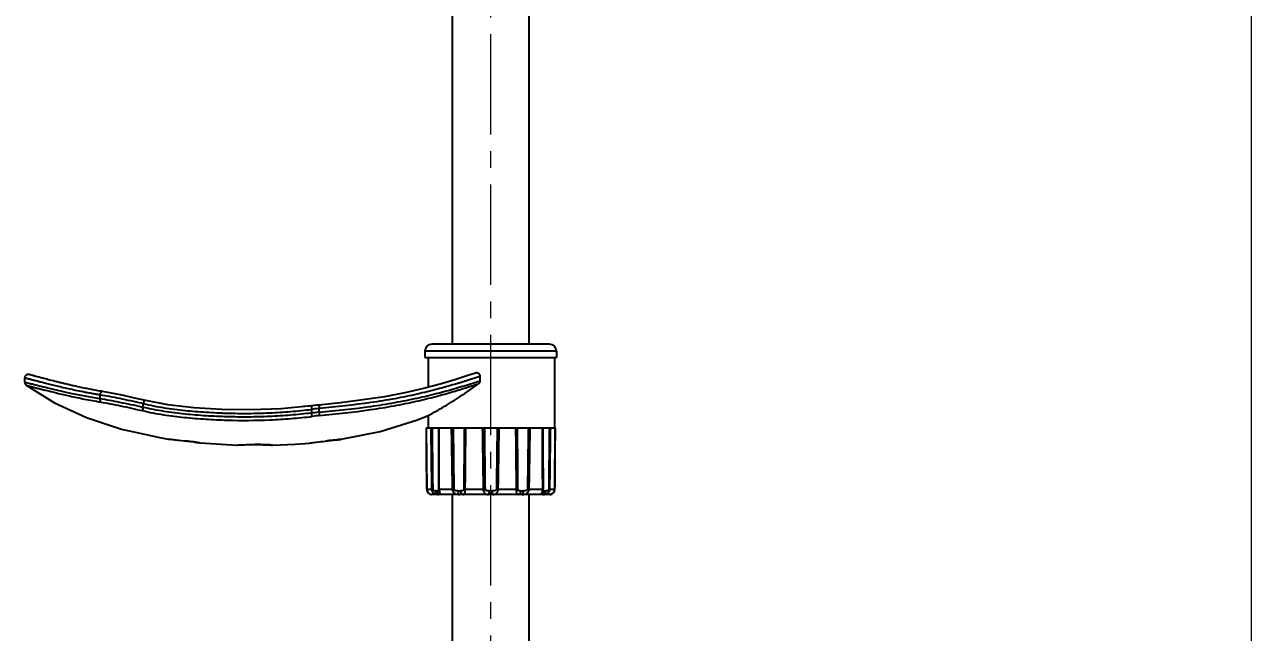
# Model space of a CAD drawing. Extents: x 0 to 3160, y 0 to 2315.
# Drawn here: x 846.3 to 1197.9, y 714.9 to 888.1 of the extents above; entities that cross this region are included whole.
import ezdxf

# ---------------------------------------------------------------- set-up
doc = ezdxf.new("R2010")
doc.units = 0
doc.header["$LTSCALE"] = 3
doc.header["$MEASUREMENT"] = 0
doc.header["$PDMODE"] = 3
doc.header["$PDSIZE"] = -10
doc.linetypes.add('CENTER2', pattern=[28.575, 19.05, -3.175, 3.175, -3.175])
doc.layers.get('0').update_dxf_attribs({"linetype": 'CONTINUOUS'})
doc.layers.get('DEFPOINTS').update_dxf_attribs({"linetype": 'CONTINUOUS'})
doc.layers.add('Cneter', color=1, linetype='CENTER2', lineweight=13)
doc.styles.add('Daelim Dimension', font='')
doc.styles.get('Daelim Dimension').set_extended_font_data('나눔고딕')
doc.dimstyles.new('DEFAULT', dxfattribs={"dimscale": 2, "dimtxt": 2, "dimasz": 2, "dimexe": 0, "dimexo": 2, "dimgap": 1, "dimtad": 1, "dimdec": 1, "dimzin": 9, "dimdsep": 46, "dimtxsty": 'Daelim Dimension', "dimcen": 0.5, "dimclrd": 252, "dimclre": 252, "dimclrt": 3, "dimadec": 1, "dimazin": 0, "dimtfac": 1, "dimtdec": 1, "dimtix": 1, "dimtmove": 0, "dimatfit": 3, "dimfxl": 1, "dimtolj": 1, "dimtzin": 1, "dimlwd": 9, "dimlwe": 9, "dimarcsym": 0})

# ---------------------------------------------------------------- blocks, each defined once
blk = doc.blocks.new('*D11')
at = {"color": 5, "lineweight": 9, "ltscale": 0.5, "transparency": 16777216}
for p, q in [((1051.13, 946.98), (1197.86, 946.98)), ((1195.86, 938.98), (1195.86, 262.43)), ((1191.86, 254.43), (1193.86, 254.43))]:
    blk.add_line(p, q, dxfattribs=at)
at = {"color": 5, "ltscale": 0.5, "transparency": 16777216}
for points in [[(1194.53, 938.98), (1197.19, 938.98), (1195.86, 946.98)], [(1194.53, 262.43), (1197.19, 262.43), (1195.86, 254.43)]]:
    blk.add_solid(points, dxfattribs=at)
at = {"layer": 'DEFPOINTS', "color": 0, "ltscale": 0.5, "transparency": 16777216}
for p in [(1047.13, 946.98), (1195.86, 254.43), (1195.86, 254.43)]:
    blk.add_point(p, dxfattribs=at)
at = {"color": 7, "ltscale": 0.5, "transparency": 16777216, "insert": (1181.04, 600.7), "char_height": 20, "attachment_point": 5, "rotation": 90, "style": 'Daelim Dimension'}
blk.add_mtext('\\A1;1,650', dxfattribs=at)

msp = doc.modelspace()

# ---------------------------------------------------------------- linework, layer by layer
at = {"color": 7, "linetype": 'Continuous'}
for p, q in [((968.13, 927.75), (968.13, 797.04)), ((990.13, 797.04), (990.13, 927.75)), ((960.38, 795.04), (960.38, 793.24)), ((995.88, 797.04), (962.38, 797.04)), ((997.88, 795.04), (997.88, 793.24)), ((960.38, 793.24), (997.88, 793.24)), ((961.28, 793.24), (961.28, 784.76)), ((997.28, 793.24), (997.28, 773.24)), ((847.64, 788.38), (847.61, 788.39)), ((847.68, 788.37), (847.64, 788.38)), ((847.75, 788.35), (847.68, 788.37)), ((847.92, 788.31), (847.75, 788.35)), ((848.57, 788.13), (847.92, 788.31)), ((850.48, 787.61), (849.92, 787.77)), ((850.95, 787.49), (850.48, 787.61)), ((851.46, 787.35), (850.95, 787.49)), ((976.11, 786.63), (976.11, 787.87)), ((846.33, 786.15), (846.33, 787.42)), ((846.33, 786.19), (846.34, 786.03)), ((851.83, 787.26), (851.46, 787.35)), ((852.22, 787.15), (851.83, 787.26)), ((852.63, 787.05), (852.22, 787.15)), ((853.06, 786.93), (852.63, 787.05)), ((853.52, 786.82), (853.06, 786.93)), ((854, 786.69), (853.52, 786.82)), ((854.5, 786.57), (854, 786.69)), ((868.53, 783.57), (868.25, 783.62)), ((927.52, 779.42), (925.74, 779.26)), ((928.14, 779.5), (927.52, 779.42)), ((930.17, 779.71), (929.61, 779.65)), ((961.28, 776.7), (961.28, 773.24)), ((887.26, 770.03), (887.31, 770.02)), ((936.12, 769.89), (936.51, 769.93)), ((960.78, 773.24), (997.48, 773.24)), ((960.78, 773.24), (960.9, 755.73)), ((968.43, 773.24), (968.66, 755.74)), ((997.36, 755.73), (997.48, 773.24)), ((891.79, 769.52), (892.55, 769.43)), ((895.77, 769.01), (896.27, 768.93)), ((896.14, 768.95), (896.27, 768.93)), ((896.27, 768.93), (896.32, 768.93)), ((896.32, 768.93), (906.88, 768.32)), ((906.87, 768.32), (906.97, 768.32)), ((906.97, 768.32), (907.28, 768.34)), ((916.54, 768.31), (916.85, 768.3)), ((916.85, 768.3), (916.93, 768.29)), ((927.78, 768.9), (928.05, 768.94)), ((928.22, 768.96), (928.62, 769.01)), ((930.7, 769.28), (931.28, 769.35)), ((995.97, 754.24), (962.29, 754.24)), ((968.13, 754.24), (968.13, 587.82)), ((990.13, 587.82), (990.13, 754.24))]:
    msp.add_line(p, q, dxfattribs=at)
at = {"color": 9, "linetype": 'Continuous'}
for p, q in [((997.88, 795.04), (960.38, 795.04)), ((846.48, 786.15), (846.33, 786.19)), ((867.76, 782.58), (867.76, 781.48)), ((879.75, 780.2), (880.13, 780.12)), ((880.13, 779.05), (880.13, 780.12)), ((927.56, 779.38), (927.52, 779.42)), ((928.09, 778.48), (928.09, 777.43)), ((930.29, 777.66), (930.29, 778.71)), ((887.26, 770.03), (887.38, 770.02)), ((936.41, 769.92), (936.56, 769.94)), ((891.79, 769.52), (891.79, 769.52)), ((896.19, 768.95), (896.32, 768.93)), ((906.87, 768.32), (906.99, 768.32)), ((906.99, 768.32), (907.36, 768.34)), ((911.91, 768.45), (911.91, 768.44)), ((912.54, 768.44), (912.4, 768.44)), ((916.93, 768.29), (916.45, 768.32)), ((927.51, 768.86), (927.86, 768.91)), ((932.03, 769.44), (932.03, 769.44)), ((960.91, 755.73), (960.9, 755.73)), ((960.91, 755.73), (962.28, 755.73)), ((963.45, 755.24), (963.93, 755.24)), ((964.42, 755.73), (968.17, 755.73)), ((968.66, 755.74), (968.17, 755.73)), ((969.8, 755.24), (970.63, 755.24)), ((971.88, 755.73), (976.99, 755.73)), ((978.65, 755.24), (979.61, 755.24)), ((981.27, 755.73), (986.39, 755.73)), ((987.63, 755.24), (988.46, 755.24)), ((990.1, 755.73), (989.61, 755.74)), ((990.1, 755.73), (993.84, 755.73)), ((994.33, 755.24), (994.81, 755.24)), ((995.98, 755.73), (997.35, 755.73)), ((997.36, 755.73), (997.35, 755.73))]:
    msp.add_line(p, q, dxfattribs=at)
at = {"color": 7, "linetype": 'Continuous'}
for points in [[(847.61, 788.39), (847.59, 788.39), (847.57, 788.39), (847.56, 788.4), (847.53, 788.4), (847.5, 788.41), (847.45, 788.42), (847.35, 788.42), (847.17, 788.41), (846.95, 788.35), (846.74, 788.23), (846.55, 788.05), (846.41, 787.81), (846.34, 787.53), (846.33, 787.43)], [(848.83, 788.06), (848.74, 788.09), (848.57, 788.13)], [(849.92, 787.77), (849.21, 787.96), (849.11, 787.98), (849.01, 788.01), (848.83, 788.06)], [(974.83, 788.81), (972.31, 787.99), (968.89, 786.9), (964.76, 785.68), (960, 784.41), (954.67, 783.19), (948.87, 782.09), (942.72, 781.15), (936.34, 780.36), (930.17, 779.71)], [(846.34, 786.03), (846.43, 785.76), (846.57, 785.54), (846.73, 785.39), (846.75, 785.37)], [(846.75, 785.37), (854.86, 780.33), (863.96, 776.14), (873.9, 772.86), (884.8, 770.43), (887.26, 770.03)], [(868.25, 783.62), (867.76, 783.7), (867.28, 783.79), (866.81, 783.87), (866.34, 783.96), (865.88, 784.04), (865.42, 784.13), (864.98, 784.21), (864.53, 784.3), (864.1, 784.39), (863.67, 784.47), (863.25, 784.56), (862.83, 784.64), (862.42, 784.73), (862.02, 784.81), (861.62, 784.9), (861.23, 784.98), (860.85, 785.06), (860.47, 785.15), (860.1, 785.23), (859.74, 785.31), (859.38, 785.39), (859.03, 785.47), (858.68, 785.55), (858.34, 785.63), (858.01, 785.71), (857.69, 785.79), (857.36, 785.86), (857.05, 785.94), (856.74, 786.01), (856.44, 786.08), (856.15, 786.16), (855.86, 786.23), (855.57, 786.3), (855.3, 786.37), (855.02, 786.43), (854.76, 786.5), (854.5, 786.57)], [(880.34, 781.09), (877.29, 781.79), (874.09, 782.49), (871.06, 783.1), (868.53, 783.57)], [(928.08, 779.47), (919.39, 778.66), (910.74, 778.34), (902.45, 778.46), (894.56, 778.95), (887.08, 779.81), (880.34, 781.09)], [(930.17, 779.71), (929.56, 779.65), (928.68, 779.55), (928.08, 779.47)], [(929.61, 779.65), (929.02, 779.59), (928.14, 779.5)], [(936.56, 769.94), (947.63, 772.16), (958.25, 775.49), (961.28, 776.7)], [(887.31, 770.02), (887.81, 769.97), (888.37, 769.91), (889.12, 769.83), (890.02, 769.73), (891.03, 769.61), (891.79, 769.52)], [(932.03, 769.44), (932.63, 769.51), (933.54, 769.61), (934.36, 769.7), (935.08, 769.78), (935.67, 769.84), (936.12, 769.89)], [(892.53, 769.43), (893.55, 769.3), (894.45, 769.18), (895.2, 769.08), (895.77, 769.01)], [(907.28, 768.34), (907.64, 768.35), (908.13, 768.37), (908.75, 768.4), (909.51, 768.42), (910.38, 768.44), (911.3, 768.44), (911.91, 768.44)], [(911.91, 768.44), (912.49, 768.44), (913.42, 768.43), (914.29, 768.41), (915.05, 768.38), (915.68, 768.36), (916.17, 768.33), (916.54, 768.31)], [(916.93, 768.29), (923.38, 768.56), (927.51, 768.86)], [(927.68, 768.89), (928.05, 768.94), (928.61, 769.01), (929.35, 769.11), (930.25, 769.22), (931.27, 769.35), (932.03, 769.44)], [(960.9, 755.73), (960.92, 755.52), (960.99, 755.21), (961.13, 754.93), (961.32, 754.67)], [(960.9, 755.73), (960.92, 755.52), (960.99, 755.22), (961.12, 754.93), (961.32, 754.67), (961.57, 754.46), (961.86, 754.32), (962.14, 754.25)], [(961.57, 754.46), (961.86, 754.32), (962.14, 754.25), (962.29, 754.24)], [(995.97, 754.24), (996.12, 754.25), (996.41, 754.32), (996.7, 754.46)], [(996.12, 754.25), (996.4, 754.32), (996.7, 754.46), (996.95, 754.67), (997.14, 754.93), (997.27, 755.22), (997.34, 755.52)], [(996.94, 754.67), (997.14, 754.93), (997.27, 755.21), (997.34, 755.52), (997.36, 755.73)]]:
    msp.add_lwpolyline(points, dxfattribs=at)
for centre, start, end in [((962.38, 795.04), 90, 180), ((995.88, 795.04), 0, 90)]:
    msp.add_arc(centre, 2, start, end, dxfattribs=at)
at = {"color": 9, "linetype": 'Continuous'}
for centre, radius, start, end in [((872.11, 744.11), 35.85, 77.0764, 77.6987), ((938.36, 691.4), 87.69, 95.4746, 96.7278), ((937.55, 697.7), 80.29, 95.4013, 96.7699), ((938.55, 689.41), 89.69, 95.2827, 95.4748), ((938.5, 688.24), 89.8, 95.2471, 95.4389), ((937.9, 699.38), 77.69, 95.5624, 97.108), ((965.58, 485.23), 286.18, 95.8503, 96.7339), ((863.57, 535.37), 235.85, 82.0499, 83.1268), ((962.52, 755.74), 1.6, 180.3675, 191.4018), ((962.3, 755.6), 1.35, 269.7588, 270.0003), ((975.02, 888.75), 133.04, 270.8462, 271.0709), ((983.34, 894.71), 139, 268.9339, 269.149), ((995.97, 755.51), 1.27, 270.0019, 270.1768), ((995.73, 755.74), 1.62, 347.9301, 359.5401)]:
    msp.add_arc(centre, radius, start, end, dxfattribs=at)
for points, knots in [([(867.76, 782.58), (867.55, 782.61), (867.15, 782.69), (866.54, 782.79), (865.94, 782.9), (865.15, 783.04), (864.18, 783.22), (862.69, 783.51), (860.9, 783.87), (858.85, 784.31), (856.94, 784.74), (855.17, 785.16), (853.55, 785.55), (852.08, 785.92), (850.77, 786.26), (849.62, 786.56), (848.77, 786.78), (848.18, 786.94), (847.79, 787.04), (847.46, 787.13), (847.16, 787.21), (846.91, 787.27), (846.71, 787.33), (846.57, 787.36), (846.48, 787.39), (846.43, 787.4), (846.39, 787.41), (846.36, 787.42), (846.34, 787.42), (846.33, 787.43), (846.33, 787.43)], [0, 0, 0, 0, 0.028402, 0.056501, 0.084283, 0.111758, 0.165754, 0.21842, 0.319621, 0.415031, 0.504317, 0.587163, 0.663195, 0.732189, 0.793823, 0.847754, 0.893838, 0.913868, 0.931849, 0.94775, 0.961556, 0.973262, 0.98286, 0.990345, 0.993292, 0.995708, 0.99759, 0.998935, 0.999739, 1, 1, 1, 1]), ([(976.11, 787.87), (973.7, 787.09), (969.65, 785.81), (963.68, 784.13), (958.02, 782.74), (951.71, 781.45), (942.41, 779.96), (935.2, 779.19), (930.29, 778.71)], [0, 0, 0, 0, 0.162176, 0.271933, 0.3973, 0.535655, 0.684282, 1, 1, 1, 1]), ([(867.76, 781.48), (864.98, 781.93), (860.01, 782.86), (854.27, 784.19), (850.64, 785.08), (848.73, 785.57), (847.41, 785.91), (846.72, 786.09), (846.48, 786.15)], [0, 0, 0, 0, 0.388372, 0.694363, 0.811448, 0.902263, 0.965444, 1, 1, 1, 1]), ([(846.75, 785.37), (846.74, 785.38), (846.8, 785.36), (846.83, 785.36), (846.96, 785.32), (847.11, 785.28), (847.31, 785.23), (847.56, 785.16), (847.85, 785.08), (848.32, 784.96), (849.02, 784.77), (849.99, 784.52), (851.12, 784.23), (852.42, 783.9), (853.88, 783.53), (856.12, 782.98), (859.28, 782.25), (863.47, 781.37), (866.45, 780.83), (868.02, 780.57)], [0, 0, 0, 0, 0.000851, 0.003891, 0.009109, 0.016487, 0.026009, 0.037657, 0.051406, 0.067231, 0.105007, 0.150831, 0.204613, 0.266212, 0.335291, 0.411482, 0.583924, 0.781248, 1, 1, 1, 1]), ([(930.29, 777.66), (935.2, 778.13), (942.41, 778.9), (951.7, 780.36), (958.01, 781.62), (963.68, 782.98), (969.65, 784.62), (973.7, 785.87), (976.11, 786.63)], [0, 0, 0, 0, 0.315857, 0.464545, 0.602938, 0.728302, 0.838006, 1, 1, 1, 1]), ([(930.37, 776.71), (935.21, 777.18), (942.32, 777.95), (951.49, 779.43), (957.73, 780.7), (963.34, 782.08), (968.21, 783.45), (972.25, 784.69), (974.64, 785.47), (975.69, 785.8)], [0, 0, 0, 0, 0.314694, 0.463009, 0.601271, 0.726785, 0.836866, 0.928764, 1, 1, 1, 1]), ([(867.76, 781.48), (867.74, 781.3), (867.75, 780.97), (867.91, 780.66), (868.02, 780.57)], [0, 0, 0, 0, 0.559021, 1, 1, 1, 1]), ([(868.53, 783.57), (868.44, 783.58), (868.24, 783.54), (868.01, 783.31), (867.84, 782.98), (867.78, 782.72), (867.76, 782.58)], [0, 0, 0, 0, 0.187615, 0.418396, 0.696695, 1, 1, 1, 1]), ([(879.75, 780.2), (877.66, 780.67), (874.58, 781.32), (870.58, 782.1), (868.67, 782.44), (867.76, 782.58)], [0, 0, 0, 0, 0.526227, 0.772951, 1, 1, 1, 1]), ([(879.75, 779.13), (877.66, 779.6), (874.58, 780.24), (870.58, 781), (868.67, 781.33), (867.76, 781.48)], [0, 0, 0, 0, 0.526255, 0.772977, 1, 1, 1, 1]), ([(868.02, 780.57), (868.93, 780.43), (870.81, 780.07), (873.72, 779.48), (876.78, 778.83), (878.85, 778.35), (879.9, 778.11)], [0, 0, 0, 0, 0.227328, 0.474348, 0.734119, 1, 1, 1, 1]), ([(880.34, 781.09), (880.34, 781.09), (880.34, 781.08), (880.34, 781.07), (880.34, 781.04), (880.33, 781.01), (880.32, 780.97), (880.31, 780.9), (880.29, 780.79), (880.25, 780.65), (880.22, 780.48), (880.17, 780.3), (880.15, 780.18), (880.13, 780.12)], [0, 0, 0, 0, 0.005082, 0.019589, 0.043487, 0.076533, 0.118468, 0.168918, 0.293115, 0.444423, 0.617223, 0.805137, 1, 1, 1, 1]), ([(879.9, 778.11), (879.93, 778.23), (880.01, 778.54), (880.08, 778.85), (880.13, 779.05)], [0, 0, 0, 0, 0.373379, 1, 1, 1, 1]), ([(879.9, 778.11), (881.88, 777.65), (885.86, 776.89), (891.91, 776.15), (897.97, 775.65), (906.08, 775.27), (914.19, 775.33), (922.27, 775.82), (926.29, 776.23), (928.29, 776.48)], [0, 0, 0, 0, 0.125249, 0.250348, 0.375501, 0.500704, 0.750769, 0.875495, 1, 1, 1, 1]), ([(880.13, 780.12), (881.11, 779.89), (883.08, 779.46), (887.04, 778.76), (891.03, 778.26), (895.03, 777.9), (898.04, 777.67), (900.55, 777.54), (902.56, 777.45), (904.57, 777.38), (907.08, 777.34), (910.1, 777.33), (913.11, 777.38), (916.12, 777.48), (919.12, 777.64), (922.12, 777.85), (925.11, 778.13), (927.09, 778.36), (928.09, 778.48)], [0, 0, 0, 0, 0.062644, 0.125258, 0.250346, 0.312907, 0.375495, 0.438095, 0.469397, 0.500695, 0.563281, 0.625836, 0.688341, 0.750788, 0.813174, 0.875502, 0.937775, 1, 1, 1, 1]), ([(928.09, 777.43), (926.1, 777.19), (922.12, 776.77), (916.12, 776.41), (910.1, 776.26), (905.07, 776.31), (901.06, 776.46), (898.04, 776.62), (895.04, 776.84), (892.03, 777.12), (889.04, 777.46), (886.05, 777.88), (883.08, 778.39), (881.11, 778.82), (880.13, 779.05)], [0, 0, 0, 0, 0.124493, 0.249206, 0.374156, 0.499295, 0.561894, 0.624496, 0.687083, 0.749645, 0.812186, 0.874746, 0.937357, 1, 1, 1, 1]), ([(928.08, 779.47), (928.07, 779.47), (928.05, 779.44), (928.04, 779.39), (928.03, 779.29), (928.03, 779.11), (928.05, 778.84), (928.07, 778.61), (928.09, 778.48)], [0, 0, 0, 0, 0.029453, 0.08919, 0.181796, 0.304679, 0.623542, 1, 1, 1, 1]), ([(928.29, 776.48), (928.27, 776.52), (928.23, 776.64), (928.18, 776.86), (928.13, 777.13), (928.1, 777.33), (928.09, 777.43)], [0, 0, 0, 0, 0.149624, 0.382211, 0.675449, 1, 1, 1, 1]), ([(930.17, 779.71), (930.18, 779.71), (930.18, 779.7), (930.18, 779.69), (930.19, 779.66), (930.19, 779.63), (930.2, 779.59), (930.21, 779.52), (930.22, 779.41), (930.24, 779.26), (930.25, 779.09), (930.27, 778.91), (930.29, 778.78), (930.29, 778.71)], [0, 0, 0, 0, 0.005114, 0.019668, 0.043612, 0.076715, 0.118725, 0.169245, 0.293558, 0.444948, 0.617741, 0.805508, 1, 1, 1, 1]), ([(930.37, 776.71), (930.37, 776.83), (930.34, 777.15), (930.31, 777.47), (930.29, 777.66)], [0, 0, 0, 0, 0.377367, 1, 1, 1, 1]), ([(887.38, 770.02), (887.85, 769.97), (889.32, 769.81), (890.79, 769.64), (891.79, 769.52)], [0, 0, 0, 0, 0.321828, 1, 1, 1, 1]), ([(907.36, 768.34), (907.56, 768.35), (907.98, 768.38), (908.71, 768.4), (909.6, 768.43), (910.69, 768.44), (911.48, 768.45), (911.91, 768.45)], [0, 0, 0, 0, 0.129353, 0.282512, 0.477192, 0.72005, 1, 1, 1, 1]), ([(916.45, 768.32), (916.28, 768.33), (915.65, 768.37), (914.72, 768.4), (913.59, 768.43), (912.91, 768.44), (912.54, 768.44)], [0, 0, 0, 0, 0.133634, 0.480161, 0.71654, 1, 1, 1, 1]), ([(927.86, 768.91), (928.06, 768.94), (929.45, 769.12), (930.84, 769.3), (932.03, 769.44)], [0, 0, 0, 0, 0.146158, 1, 1, 1, 1]), ([(960.94, 755.42), (960.98, 755.22), (961.13, 754.86), (961.51, 754.47), (961.91, 754.28), (962.18, 754.24), (962.29, 754.24)], [0, 0, 0, 0, 0.313673, 0.591446, 0.826919, 1, 1, 1, 1]), ([(962.61, 755.74), (962.58, 755.74), (962.47, 755.73), (962.36, 755.73), (962.28, 755.73)], [0, 0, 0, 0, 0.310551, 1, 1, 1, 1]), ([(962.28, 755.73), (962.28, 755.61), (962.32, 755.37), (962.46, 755.04), (962.69, 754.76), (963.06, 754.47), (963.6, 754.27), (964.04, 754.24), (964.25, 754.24)], [0, 0, 0, 0, 0.130277, 0.260387, 0.390072, 0.518902, 0.76966, 1, 1, 1, 1]), ([(963.45, 755.24), (963.38, 755.24), (963.22, 755.25), (963.02, 755.28), (962.85, 755.35), (962.73, 755.44), (962.64, 755.57), (962.61, 755.68), (962.61, 755.74)], [0, 0, 0, 0, 0.205908, 0.434797, 0.559969, 0.694738, 0.841768, 1, 1, 1, 1]), ([(963.45, 755.24), (963.45, 755.11), (963.49, 754.86), (963.66, 754.53), (963.89, 754.33), (964.09, 754.26), (964.2, 754.24), (964.25, 754.24)], [0, 0, 0, 0, 0.274646, 0.53529, 0.774869, 0.888637, 1, 1, 1, 1]), ([(964.23, 755.74), (964.23, 755.68), (964.23, 755.58), (964.21, 755.45), (964.19, 755.36), (964.15, 755.3), (964.11, 755.27), (964.05, 755.25), (964, 755.24), (963.95, 755.24), (963.93, 755.24)], [0, 0, 0, 0, 0.244877, 0.435868, 0.568727, 0.662959, 0.740826, 0.818717, 0.904331, 1, 1, 1, 1]), ([(964.85, 754.24), (964.73, 754.24), (964.55, 754.28), (964.34, 754.41), (964.15, 754.57), (963.98, 754.85), (963.93, 755.11), (963.93, 755.24)], [0, 0, 0, 0, 0.239998, 0.362515, 0.486987, 0.740714, 1, 1, 1, 1]), ([(964.42, 755.73), (964.38, 755.73), (964.32, 755.73), (964.26, 755.74), (964.24, 755.74), (964.23, 755.74)], [0, 0, 0, 0, 0.671379, 0.880515, 1, 1, 1, 1]), ([(964.42, 755.73), (964.42, 755.67), (964.42, 755.55), (964.44, 755.32), (964.48, 755.11), (964.53, 754.91), (964.57, 754.77), (964.62, 754.66), (964.66, 754.56), (964.71, 754.47), (964.75, 754.4), (964.79, 754.34), (964.82, 754.3), (964.85, 754.27), (964.86, 754.26), (964.87, 754.24), (964.86, 754.24), (964.85, 754.24)], [0, 0, 0, 0, 0.112449, 0.223042, 0.431952, 0.527136, 0.61422, 0.692306, 0.761543, 0.822752, 0.875581, 0.918678, 0.951321, 0.973855, 0.987, 0.992768, 1, 1, 1, 1]), ([(968.17, 755.73), (968.17, 755.61), (968.2, 755.37), (968.34, 755.04), (968.55, 754.76), (968.82, 754.54), (969.14, 754.38), (969.6, 754.26), (969.95, 754.24), (970.19, 754.24)], [0, 0, 0, 0, 0.126707, 0.252183, 0.376053, 0.49897, 0.622183, 0.746815, 1, 1, 1, 1]), ([(969.8, 755.24), (969.69, 755.24), (969.52, 755.24), (969.3, 755.27), (969.13, 755.3), (968.97, 755.35), (968.82, 755.43), (968.69, 755.56), (968.66, 755.68), (968.66, 755.74)], [0, 0, 0, 0, 0.24162, 0.365231, 0.490409, 0.616903, 0.744378, 0.872282, 1, 1, 1, 1]), ([(969.8, 755.24), (969.8, 755.11), (969.81, 754.93), (969.86, 754.69), (969.91, 754.54), (969.97, 754.42), (970.03, 754.32), (970.11, 754.26), (970.17, 754.24), (970.19, 754.24)], [0, 0, 0, 0, 0.335554, 0.489911, 0.629075, 0.749568, 0.849747, 0.931078, 1, 1, 1, 1]), ([(971.46, 755.74), (971.46, 755.68), (971.45, 755.57), (971.37, 755.44), (971.27, 755.35), (971.16, 755.3), (971.03, 755.27), (970.86, 755.24), (970.73, 755.24), (970.63, 755.24)], [0, 0, 0, 0, 0.154625, 0.289605, 0.408473, 0.521539, 0.635314, 0.752547, 1, 1, 1, 1]), ([(971.24, 754.24), (971.2, 754.24), (971.11, 754.26), (971, 754.32), (970.89, 754.41), (970.77, 754.59), (970.66, 754.87), (970.63, 755.11), (970.63, 755.24)], [0, 0, 0, 0, 0.093255, 0.192438, 0.301591, 0.422633, 0.697198, 1, 1, 1, 1]), ([(971.24, 754.24), (971.3, 754.24), (971.41, 754.24), (971.55, 754.28), (971.63, 754.34), (971.7, 754.42), (971.77, 754.57), (971.82, 754.79), (971.85, 755.06), (971.87, 755.38), (971.88, 755.61), (971.88, 755.73)], [0, 0, 0, 0, 0.102266, 0.18386, 0.222243, 0.262406, 0.356781, 0.47899, 0.631193, 0.808385, 1, 1, 1, 1]), ([(971.88, 755.73), (971.84, 755.73), (971.7, 755.73), (971.56, 755.74), (971.46, 755.74)], [0, 0, 0, 0, 0.287918, 1, 1, 1, 1]), ([(976.99, 755.73), (976.99, 755.61), (977.01, 755.38), (977.1, 755.05), (977.24, 754.77), (977.43, 754.55), (977.66, 754.38), (977.93, 754.29), (978.22, 754.25), (978.42, 754.24), (978.53, 754.24)], [0, 0, 0, 0, 0.145025, 0.283362, 0.411179, 0.528764, 0.640405, 0.752515, 0.871111, 1, 1, 1, 1]), ([(978.65, 755.24), (978.53, 755.24), (978.31, 755.25), (978.02, 755.28), (977.81, 755.35), (977.66, 755.43), (977.54, 755.57), (977.51, 755.68), (977.51, 755.74)], [0, 0, 0, 0, 0.25418, 0.503615, 0.626635, 0.749226, 0.873194, 1, 1, 1, 1]), ([(978.65, 755.24), (978.65, 755.11), (978.65, 754.93), (978.63, 754.69), (978.62, 754.54), (978.6, 754.42), (978.58, 754.34), (978.57, 754.29), (978.55, 754.26), (978.54, 754.24), (978.53, 754.24)], [0, 0, 0, 0, 0.375122, 0.544827, 0.694061, 0.817252, 0.910092, 0.944299, 0.970236, 1, 1, 1, 1]), ([(980.75, 755.74), (980.75, 755.68), (980.72, 755.57), (980.61, 755.43), (980.46, 755.35), (980.24, 755.28), (979.96, 755.25), (979.73, 755.24), (979.61, 755.24)], [0, 0, 0, 0, 0.126805, 0.250774, 0.373365, 0.496385, 0.74582, 1, 1, 1, 1]), ([(979.73, 754.24), (979.72, 754.24), (979.71, 754.26), (979.7, 754.29), (979.68, 754.34), (979.66, 754.42), (979.65, 754.54), (979.63, 754.69), (979.62, 754.93), (979.61, 755.11), (979.61, 755.24)], [0, 0, 0, 0, 0.029755, 0.055682, 0.089867, 0.182667, 0.305819, 0.455046, 0.624783, 1, 1, 1, 1]), ([(979.73, 754.24), (979.84, 754.24), (980.04, 754.25), (980.33, 754.29), (980.6, 754.38), (980.83, 754.55), (981.02, 754.77), (981.16, 755.05), (981.25, 755.38), (981.27, 755.61), (981.27, 755.73)], [0, 0, 0, 0, 0.128893, 0.247484, 0.359597, 0.471236, 0.58882, 0.716639, 0.854976, 1, 1, 1, 1]), ([(986.8, 755.74), (986.77, 755.74), (986.63, 755.73), (986.5, 755.73), (986.39, 755.73)], [0, 0, 0, 0, 0.207531, 1, 1, 1, 1]), ([(986.39, 755.73), (986.39, 755.61), (986.39, 755.38), (986.41, 755.06), (986.44, 754.79), (986.49, 754.59), (986.54, 754.47), (986.58, 754.4), (986.64, 754.34), (986.72, 754.28), (986.85, 754.24), (986.97, 754.24), (987.03, 754.24)], [0, 0, 0, 0, 0.191567, 0.368714, 0.520878, 0.643055, 0.693337, 0.737664, 0.777815, 0.816188, 0.897772, 1, 1, 1, 1]), ([(987.63, 755.24), (987.54, 755.24), (987.4, 755.24), (987.23, 755.27), (987.11, 755.3), (986.99, 755.35), (986.89, 755.44), (986.82, 755.57), (986.8, 755.68), (986.8, 755.74)], [0, 0, 0, 0, 0.247453, 0.364686, 0.478461, 0.591527, 0.710394, 0.845374, 1, 1, 1, 1]), ([(987.63, 755.24), (987.63, 755.11), (987.6, 754.87), (987.49, 754.59), (987.37, 754.41), (987.27, 754.32), (987.15, 754.26), (987.07, 754.24), (987.03, 754.24)], [0, 0, 0, 0, 0.302723, 0.577256, 0.698321, 0.807507, 0.906732, 1, 1, 1, 1]), ([(988.07, 754.24), (988.31, 754.24), (988.67, 754.26), (989.12, 754.38), (989.44, 754.54), (989.71, 754.76), (989.93, 755.04), (990.06, 755.37), (990.1, 755.61), (990.1, 755.73)], [0, 0, 0, 0, 0.253183, 0.377817, 0.50103, 0.623947, 0.747818, 0.873294, 1, 1, 1, 1]), ([(988.07, 754.24), (988.1, 754.24), (988.16, 754.26), (988.23, 754.32), (988.3, 754.42), (988.35, 754.54), (988.4, 754.69), (988.45, 754.93), (988.46, 755.11), (988.46, 755.24)], [0, 0, 0, 0, 0.068911, 0.150205, 0.250348, 0.370811, 0.509973, 0.66436, 1, 1, 1, 1]), ([(989.61, 755.74), (989.61, 755.68), (989.57, 755.56), (989.45, 755.43), (989.29, 755.35), (989.13, 755.3), (988.96, 755.27), (988.74, 755.24), (988.57, 755.24), (988.46, 755.24)], [0, 0, 0, 0, 0.127718, 0.255622, 0.383097, 0.509591, 0.634769, 0.75838, 1, 1, 1, 1]), ([(993.84, 755.73), (993.84, 755.61), (993.83, 755.38), (993.78, 755.11), (993.73, 754.91), (993.69, 754.77), (993.65, 754.66), (993.6, 754.55), (993.56, 754.47), (993.51, 754.4), (993.47, 754.34), (993.45, 754.31), (993.43, 754.29), (993.42, 754.27), (993.41, 754.26), (993.4, 754.25), (993.4, 754.25), (993.4, 754.24), (993.4, 754.24), (993.41, 754.24), (993.41, 754.24)], [0, 0, 0, 0, 0.222592, 0.430515, 0.525302, 0.61248, 0.691274, 0.761168, 0.821863, 0.873238, 0.915284, 0.948034, 0.96093, 0.971506, 0.979759, 0.98571, 0.989475, 0.991707, 0.994702, 1, 1, 1, 1]), ([(994.33, 755.24), (994.33, 755.11), (994.28, 754.85), (994.11, 754.57), (993.93, 754.41), (993.72, 754.28), (993.53, 754.24), (993.41, 754.24)], [0, 0, 0, 0, 0.259217, 0.512904, 0.637389, 0.759938, 1, 1, 1, 1]), ([(994.03, 755.74), (994.03, 755.74), (994, 755.74), (993.94, 755.73), (993.88, 755.73), (993.84, 755.73)], [0, 0, 0, 0, 0.119484, 0.32862, 1, 1, 1, 1]), ([(994.01, 754.24), (994.07, 754.24), (994.17, 754.26), (994.38, 754.33), (994.6, 754.53), (994.77, 754.86), (994.81, 755.11), (994.81, 755.24)], [0, 0, 0, 0, 0.111346, 0.225074, 0.464627, 0.725306, 1, 1, 1, 1]), ([(994.02, 754.24), (994.23, 754.24), (994.67, 754.27), (995.21, 754.47), (995.58, 754.76), (995.8, 755.04), (995.95, 755.37), (995.98, 755.61), (995.98, 755.73)], [0, 0, 0, 0, 0.230519, 0.481256, 0.610053, 0.739698, 0.869766, 1, 1, 1, 1]), ([(994.33, 755.24), (994.31, 755.24), (994.27, 755.24), (994.21, 755.25), (994.16, 755.27), (994.11, 755.3), (994.07, 755.36), (994.05, 755.45), (994.04, 755.58), (994.03, 755.68), (994.03, 755.74)], [0, 0, 0, 0, 0.095669, 0.181283, 0.259174, 0.33704, 0.431273, 0.564132, 0.755122, 1, 1, 1, 1]), ([(995.65, 755.74), (995.65, 755.68), (995.63, 755.57), (995.53, 755.44), (995.41, 755.35), (995.25, 755.28), (995.05, 755.25), (994.89, 755.24), (994.81, 755.24)], [0, 0, 0, 0, 0.158232, 0.305261, 0.440031, 0.565203, 0.794092, 1, 1, 1, 1]), ([(995.98, 755.73), (995.96, 755.73), (995.85, 755.73), (995.74, 755.74), (995.65, 755.74)], [0, 0, 0, 0, 0.1849, 1, 1, 1, 1]), ([(997.32, 755.4), (997.28, 755.21), (997.13, 754.85), (996.75, 754.47), (996.34, 754.28), (996.08, 754.24), (995.97, 754.24)], [0, 0, 0, 0, 0.313324, 0.592105, 0.826086, 1, 1, 1, 1])]:
    msp.add_open_spline(points, degree=3, knots=knots, dxfattribs=at)
at = {"color": 7, "linetype": 'Continuous'}
for points, knots in [([(976.11, 787.87), (976.11, 788.03), (976.04, 788.34), (975.73, 788.71), (975.29, 788.89), (974.98, 788.86), (974.83, 788.81)], [0, 0, 0, 0, 0.253259, 0.504781, 0.75341, 1, 1, 1, 1]), ([(961.28, 776.7), (962.81, 777.53), (965.91, 779.28), (970.74, 782.28), (973.98, 784.54), (975.69, 785.8)], [0, 0, 0, 0, 0.30469, 0.626466, 1, 1, 1, 1]), ([(975.69, 785.8), (975.82, 785.9), (976.03, 786.15), (976.11, 786.47), (976.11, 786.63)], [0, 0, 0, 0, 0.498378, 1, 1, 1, 1]), ([(964.42, 755.73), (964.43, 757.19), (964.43, 760.84), (964.44, 766.68), (964.45, 771.05), (964.45, 773.24)], [0, 0, 0, 0, 0.249998, 0.625001, 1, 1, 1, 1]), ([(967.87, 773.24), (967.9, 771.78), (967.96, 768.13), (968.05, 762.3), (968.13, 757.92), (968.17, 755.73)], [0, 0, 0, 0, 0.25, 0.625, 1, 1, 1, 1]), ([(971.88, 755.73), (971.89, 757.19), (971.93, 760.84), (971.98, 766.68), (972.02, 771.05), (972.05, 773.24)], [0, 0, 0, 0, 0.249999, 0.625, 1, 1, 1, 1]), ([(976.72, 773.24), (976.75, 771.78), (976.8, 768.13), (976.89, 762.3), (976.95, 757.92), (976.99, 755.73)], [0, 0, 0, 0, 0.25, 0.625, 1, 1, 1, 1]), ([(981.27, 755.73), (981.3, 757.19), (981.36, 760.84), (981.44, 766.68), (981.51, 771.05), (981.54, 773.24)], [0, 0, 0, 0, 0.25, 0.625, 1, 1, 1, 1]), ([(986.22, 773.24), (986.23, 771.78), (986.27, 768.13), (986.32, 762.3), (986.36, 757.92), (986.39, 755.73)], [0, 0, 0, 0, 0.249999, 0.625, 1, 1, 1, 1]), ([(990.1, 755.73), (990.12, 757.19), (990.19, 760.84), (990.28, 766.68), (990.35, 771.05), (990.39, 773.24)], [0, 0, 0, 0, 0.25, 0.625, 1, 1, 1, 1]), ([(993.81, 773.24), (993.82, 771.78), (993.82, 768.13), (993.83, 762.3), (993.84, 757.92), (993.84, 755.73)], [0, 0, 0, 0, 0.249998, 0.625001, 1, 1, 1, 1])]:
    msp.add_open_spline(points, degree=3, knots=knots, dxfattribs=at)
for points in [[(960.91, 755.73), (960.87, 761.57), (960.83, 767.4), (960.79, 773.24)], [(962.04, 773.24), (962.12, 767.4), (962.2, 761.57), (962.28, 755.73)], [(962.42, 773.24), (962.48, 767.41), (962.55, 761.57), (962.61, 755.74)], [(964.25, 773.24), (964.24, 767.41), (964.24, 761.57), (964.23, 755.74)], [(971.59, 773.24), (971.55, 767.41), (971.51, 761.57), (971.46, 755.74)], [(977.31, 773.24), (977.38, 767.41), (977.44, 761.57), (977.51, 755.74)], [(980.96, 773.24), (980.89, 767.41), (980.82, 761.57), (980.75, 755.74)], [(986.67, 773.24), (986.71, 767.41), (986.76, 761.57), (986.8, 755.74)], [(989.83, 773.24), (989.76, 767.41), (989.68, 761.57), (989.61, 755.74)], [(994.02, 773.24), (994.02, 767.41), (994.03, 761.57), (994.03, 755.74)], [(995.84, 773.24), (995.78, 767.41), (995.72, 761.57), (995.65, 755.74)], [(995.98, 755.73), (996.06, 761.57), (996.14, 767.4), (996.22, 773.24)], [(997.47, 773.24), (997.44, 767.4), (997.39, 761.57), (997.35, 755.73)]]:
    msp.add_open_spline(points, degree=3, dxfattribs=at)
at = {"color": 9, "linetype": 'Continuous'}
msp.add_open_spline([(912.4, 768.44), (912.24, 768.44), (912.07, 768.45), (911.91, 768.45)], degree=3, dxfattribs=at)
at = {"layer": 'Cneter', "lineweight": 5, "ltscale": 0.5}
msp.add_line((979.13, 471.09), (979.13, 1397.3), dxfattribs=at)

# ---------------------------------------------------------------- dimensions: what is measured, and where the dimension line sits
at = {"color": 5, "ltscale": 0.5}
dim = msp.add_linear_dim(base=(1195.86, 254.43), p1=(1047.13, 946.98), p2=(1195.86, 254.43), angle=90, text='1,650', dimstyle='DEFAULT', override={"dimtxt": 10, "dimasz": 4, "dimexe": 1, "dimdec": 0, "dimclrd": 5, "dimclre": 5, "dimclrt": 7}, dxfattribs=at)
dim.commit()
dim.dimension.update_dxf_attribs({"geometry": '*D11', "text_midpoint": (1181.04, 600.7)})

doc.saveas('drawing.dxf')
